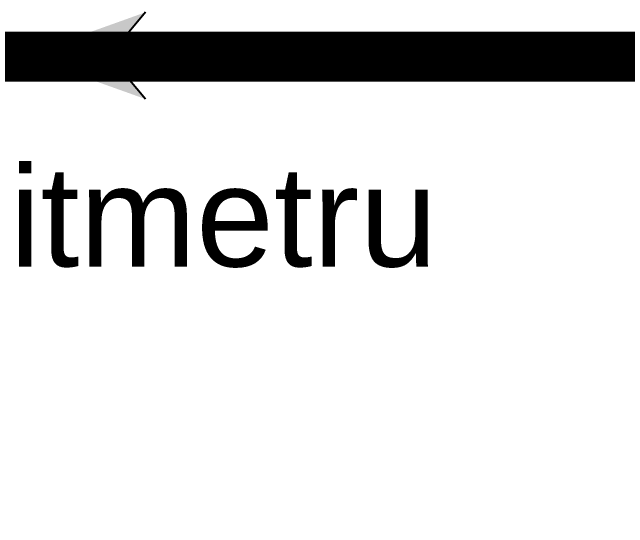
# Model space of a CAD drawing. Extents: x -6531732 to 89637, y -8915 to 32458.
# Drawn here: x 32076 to 32997, y 22113 to 22884 of the extents above; entities that cross this region are included whole.
import ezdxf

# ---------------------------------------------------------------- set-up
doc = ezdxf.new("R2010")
doc.units = 0
doc.linetypes.add('DASHED', pattern=[0.75, 0.5, -0.25])
doc.layers.add('SAN-MC-HIDRANT', color=1, linetype='HE_LINE', lineweight=25)
doc.layers.add('SAN-MC-TEXT', color=7, linetype='Continuous')
doc.styles.get("Standard").update_dxf_attribs({"font": 'arial.ttf'})
doc.linetypes.add('HE_LINE', pattern='A,300,-250,["HE",Standard,S=0.5,R=0,X=-100.5,Y=-30.5],-100', length=650)

msp = doc.modelspace()

# ---------------------------------------------------------------- hatches: boundary and pattern name
at = {"layer": 'SAN-MC-TEXT'}
h = msp.add_hatch(color=256, dxfattribs=at)
h.paths.add_polyline_path([(32275.48, 22754.04), (32221.16, 22818.94), (32094.04, 22818.94)])
h.paths.add_polyline_path([(32094.04, 22818.94), (32221.16, 22818.94), (32275.48, 22883.84)])

# ---------------------------------------------------------------- linework, layer by layer
at = {"layer": 'SAN-MC-HIDRANT', "color": 6, "linetype": 'DASHED', "ltscale": 500, "const_width": 75}
msp.add_lwpolyline([(31761.01, 22817.49), (36422.19, 22817.49), (36423.16, 18530.03)], dxfattribs=at)
at = {"layer": 'SAN-MC-TEXT'}
for p in [(32275.48, 22883.84), (32275.48, 22754.04)]:
    msp.add_line(p, (32221.16, 22818.94), dxfattribs=at)

# ---------------------------------------------------------------- texts
at = {"layer": 'SAN-MC-TEXT', "insert": (31687.67, 22653.47), "char_height": 150, "width": 3069.165, "attachment_point": 1}
msp.add_mtext('Debitmetru', dxfattribs=at)

doc.saveas('drawing.dxf')
